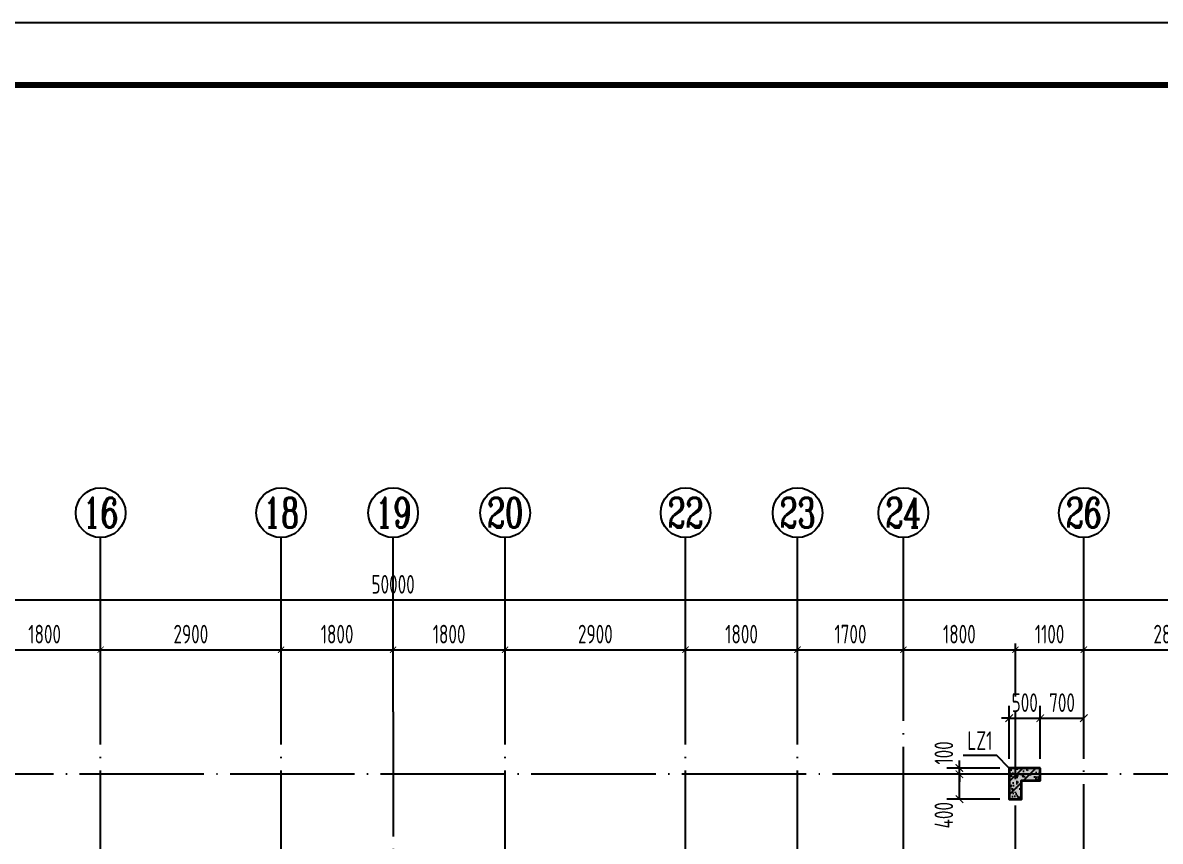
# Model space of a CAD drawing. Extents: x -655480 to 203344, y -294099 to 287156.
# Drawn here: x -285024 to -266744, y 143997 to 157141 of the extents above; entities that cross this region are included whole.
import ezdxf
from ezdxf.enums import TextEntityAlignment as Align

# ---------------------------------------------------------------- set-up
doc = ezdxf.new("R2010")
doc.units = 0
doc.header["$LTSCALE"] = 1000
doc.linetypes.add('DOTE', pattern=[2.42, 2, -0.2, 0.02, -0.2])
doc.layers.get('0').update_dxf_attribs({"linetype": 'CONTINUOUS'})
doc.layers.get('DEFPOINTS').update_dxf_attribs({"linetype": 'CONTINUOUS'})
for name, color, linetype in [('-TK', 7, 'CONTINUOUS'), ('A-AXIS', 1, 'CONTINUOUS'), ('A-DOTE', 10, 'DOTE'), ('AXIS_NUM', 7, 'CONTINUOUS'), ('COLU_DE_TEXT', 7, 'CONTINUOUS'), ('LABEL', 1, 'CONTINUOUS'), ('S-Q墙标注', 3, 'CONTINUOUS'), ('S-X详图填充', 252, 'CONTINUOUS'), ('S-X详图实线', 4, 'CONTINUOUS'), ('S-Y一般标注', 3, 'CONTINUOUS'), ('S-Z柱填充', 252, 'CONTINUOUS'), ('S-Z柱实线', 6, 'CONTINUOUS')]:
    doc.layers.add(name, color=color, linetype=linetype)
doc.styles.add('TSSD_Axis', font='complex.shx', dxfattribs={"width": 0.7, "bigfont": 'hztxt.shx'})
doc.styles.add('TSSD_DIMENSION', font='Tssdeng.shx', dxfattribs={"width": 0.7, "bigfont": 'tssdchn.shx'})
doc.styles.add('TSSD_REIN', font='tssdeng.shx', dxfattribs={"width": 0.7, "height": 300, "bigfont": 'tssdchn.shx'})
doc.styles.add('结构文字', font='zstxt.shx', dxfattribs={"width": 0.7, "bigfont": 'zshz.shx'})
doc.dimstyles.new('STRUCK', dxfattribs={"dimtxt": 400, "dimasz": 121, "dimexe": 200, "dimexo": 150, "dimgap": 115, "dimtad": 1, "dimdec": 0, "dimdsep": 46, "dimtxsty": '结构文字', "dimblk": 'ARCHTICK', "dimcen": 400, "dimclrd": 3, "dimclre": 3, "dimclrt": 7, "dimadec": 0, "dimazin": 0, "dimtfac": 1, "dimtdec": 0, "dimtix": 1, "dimtmove": 2, "dimatfit": 3, "dimldrblk": '_DIMX', "dimfxl": 1, "dimtolj": 1, "dimtzin": 0, "dimarcsym": 0})
doc.dimstyles.new('TSSD_100_100', dxfattribs={"dimtxt": 300, "dimasz": 100, "dimexe": 100, "dimexo": 250, "dimgap": 100, "dimtad": 1, "dimdec": 0, "dimzin": 0, "dimdsep": 46, "dimtxsty": 'TSSD_DIMENSION', "dimblk": 'ARCHTICK', "dimcen": 0, "dimdle": 100, "dimclrt": 7, "dimadec": 0, "dimazin": 0, "dimtfac": 1, "dimtdec": 0, "dimtix": 1, "dimtmove": 2, "dimatfit": 3, "dimldrblk": 'ARCHTICK', "dimfxl": 1, "dimtolj": 1, "dimtzin": 0, "dimarcsym": 0})

# ---------------------------------------------------------------- blocks, each defined once
blk = doc.blocks.new('ts_axno')
at = {"color": 0, "linetype": 'ByBlock', "lineweight": -2}
blk.add_circle((0, 0), 0.5, dxfattribs=at)
at = {"color": 0, "linetype": 'ByBlock', "lineweight": -2, "style": 'TSSD_Axis', "width": 0.7}
blk.add_attdef('A', text='', height=0.6, dxfattribs=at).set_placement((0, 0), align=Align.MIDDLE_CENTER)
blk = doc.blocks.new('_ArchTick')
at = {"color": 0, "linetype": 'ByBlock', "const_width": 0.15}
blk.add_lwpolyline([(-0.5, -0.5), (0.5, 0.5)], dxfattribs=at)
blk = doc.blocks.new('*D84')
at = {"layer": 'DEFPOINTS', "color": 0, "transparency": 16777216}
for p in [(24900, 22100), (23100, 21100), (24900, 21100)]:
    blk.add_point(p, dxfattribs=at)
at = {"layer": 'S-Y一般标注', "color": 0, "lineweight": -2, "transparency": 16777216}
for p, q in [((23100, 21350), (23100, 22200)), ((24900, 21350), (24900, 22200)), ((23000, 22100), (25000, 22100))]:
    blk.add_line(p, q, dxfattribs=at)
at = {"layer": 'S-Y一般标注', "color": 0, "lineweight": -2, "transparency": 16777216, "xscale": 100, "yscale": 100, "zscale": 100, "rotation": 180}
blk.add_blockref('_ArchTick', (23100, 22100), dxfattribs=at)
at = {"layer": 'S-Y一般标注', "color": 0, "lineweight": -2, "transparency": 16777216, "xscale": 100, "yscale": 100, "zscale": 100}
blk.add_blockref('_ArchTick', (24900, 22100), dxfattribs=at)
at = {"layer": 'S-Y一般标注', "color": 7, "transparency": 16777216, "insert": (24000, 22350), "char_height": 300, "attachment_point": 5, "style": 'TSSD_DIMENSION'}
blk.add_mtext('\\A1;1800', dxfattribs=at)
blk = doc.blocks.new('*D85')
at = {"layer": 'DEFPOINTS', "color": 0, "transparency": 16777216}
for p in [(27800, 22100), (24900, 21100), (27800, 21100)]:
    blk.add_point(p, dxfattribs=at)
at = {"layer": 'S-Y一般标注', "color": 0, "lineweight": -2, "transparency": 16777216}
for p, q in [((24900, 21350), (24900, 22200)), ((27800, 21350), (27800, 22200)), ((24800, 22100), (27900, 22100))]:
    blk.add_line(p, q, dxfattribs=at)
at = {"layer": 'S-Y一般标注', "color": 0, "lineweight": -2, "transparency": 16777216, "xscale": 100, "yscale": 100, "zscale": 100, "rotation": 180}
blk.add_blockref('_ArchTick', (24900, 22100), dxfattribs=at)
at = {"layer": 'S-Y一般标注', "color": 0, "lineweight": -2, "transparency": 16777216, "xscale": 100, "yscale": 100, "zscale": 100}
blk.add_blockref('_ArchTick', (27800, 22100), dxfattribs=at)
at = {"layer": 'S-Y一般标注', "color": 7, "transparency": 16777216, "insert": (26350, 22350), "char_height": 300, "attachment_point": 5, "style": 'TSSD_DIMENSION'}
blk.add_mtext('\\A1;2900', dxfattribs=at)
blk = doc.blocks.new('*D86')
at = {"layer": 'DEFPOINTS', "color": 0, "transparency": 16777216}
for p in [(29600, 22100), (27800, 21100), (29600, 21100)]:
    blk.add_point(p, dxfattribs=at)
at = {"layer": 'S-Y一般标注', "color": 0, "lineweight": -2, "transparency": 16777216}
for p, q in [((27800, 21350), (27800, 22200)), ((29600, 21350), (29600, 22200)), ((27700, 22100), (29700, 22100))]:
    blk.add_line(p, q, dxfattribs=at)
at = {"layer": 'S-Y一般标注', "color": 0, "lineweight": -2, "transparency": 16777216, "xscale": 100, "yscale": 100, "zscale": 100, "rotation": 180}
blk.add_blockref('_ArchTick', (27800, 22100), dxfattribs=at)
at = {"layer": 'S-Y一般标注', "color": 0, "lineweight": -2, "transparency": 16777216, "xscale": 100, "yscale": 100, "zscale": 100}
blk.add_blockref('_ArchTick', (29600, 22100), dxfattribs=at)
at = {"layer": 'S-Y一般标注', "color": 7, "transparency": 16777216, "insert": (28700, 22350), "char_height": 300, "attachment_point": 5, "style": 'TSSD_DIMENSION'}
blk.add_mtext('\\A1;1800', dxfattribs=at)
blk = doc.blocks.new('*D87')
at = {"layer": 'DEFPOINTS', "color": 0, "transparency": 16777216}
for p in [(31400, 22100), (29600, 21100), (31400, 21100)]:
    blk.add_point(p, dxfattribs=at)
at = {"layer": 'S-Y一般标注', "color": 0, "lineweight": -2, "transparency": 16777216}
for p, q in [((29600, 21350), (29600, 22200)), ((31400, 21350), (31400, 22200)), ((29500, 22100), (31500, 22100))]:
    blk.add_line(p, q, dxfattribs=at)
at = {"layer": 'S-Y一般标注', "color": 0, "lineweight": -2, "transparency": 16777216, "xscale": 100, "yscale": 100, "zscale": 100, "rotation": 180}
blk.add_blockref('_ArchTick', (29600, 22100), dxfattribs=at)
at = {"layer": 'S-Y一般标注', "color": 0, "lineweight": -2, "transparency": 16777216, "xscale": 100, "yscale": 100, "zscale": 100}
blk.add_blockref('_ArchTick', (31400, 22100), dxfattribs=at)
at = {"layer": 'S-Y一般标注', "color": 7, "transparency": 16777216, "insert": (30500, 22350), "char_height": 300, "attachment_point": 5, "style": 'TSSD_DIMENSION'}
blk.add_mtext('\\A1;1800', dxfattribs=at)
blk = doc.blocks.new('*D88')
at = {"layer": 'DEFPOINTS', "color": 0, "transparency": 16777216}
for p in [(34300, 22100), (31400, 21100), (34300, 21100)]:
    blk.add_point(p, dxfattribs=at)
at = {"layer": 'S-Y一般标注', "color": 0, "lineweight": -2, "transparency": 16777216}
for p, q in [((31400, 21350), (31400, 22200)), ((34300, 21350), (34300, 22200)), ((31300, 22100), (34400, 22100))]:
    blk.add_line(p, q, dxfattribs=at)
at = {"layer": 'S-Y一般标注', "color": 0, "lineweight": -2, "transparency": 16777216, "xscale": 100, "yscale": 100, "zscale": 100, "rotation": 180}
blk.add_blockref('_ArchTick', (31400, 22100), dxfattribs=at)
at = {"layer": 'S-Y一般标注', "color": 0, "lineweight": -2, "transparency": 16777216, "xscale": 100, "yscale": 100, "zscale": 100}
blk.add_blockref('_ArchTick', (34300, 22100), dxfattribs=at)
at = {"layer": 'S-Y一般标注', "color": 7, "transparency": 16777216, "insert": (32850, 22350), "char_height": 300, "attachment_point": 5, "style": 'TSSD_DIMENSION'}
blk.add_mtext('\\A1;2900', dxfattribs=at)
blk = doc.blocks.new('*D89')
at = {"layer": 'DEFPOINTS', "color": 0, "transparency": 16777216}
for p in [(36100, 22100), (34300, 21100), (36100, 21100)]:
    blk.add_point(p, dxfattribs=at)
at = {"layer": 'S-Y一般标注', "color": 0, "lineweight": -2, "transparency": 16777216}
for p, q in [((34300, 21350), (34300, 22200)), ((36100, 21350), (36100, 22200)), ((34200, 22100), (36200, 22100))]:
    blk.add_line(p, q, dxfattribs=at)
at = {"layer": 'S-Y一般标注', "color": 0, "lineweight": -2, "transparency": 16777216, "xscale": 100, "yscale": 100, "zscale": 100, "rotation": 180}
blk.add_blockref('_ArchTick', (34300, 22100), dxfattribs=at)
at = {"layer": 'S-Y一般标注', "color": 0, "lineweight": -2, "transparency": 16777216, "xscale": 100, "yscale": 100, "zscale": 100}
blk.add_blockref('_ArchTick', (36100, 22100), dxfattribs=at)
at = {"layer": 'S-Y一般标注', "color": 7, "transparency": 16777216, "insert": (35200, 22350), "char_height": 300, "attachment_point": 5, "style": 'TSSD_DIMENSION'}
blk.add_mtext('\\A1;1800', dxfattribs=at)
blk = doc.blocks.new('*D90')
at = {"layer": 'DEFPOINTS', "color": 0, "transparency": 16777216}
for p in [(37800, 22100), (36100, 21100), (37800, 21100)]:
    blk.add_point(p, dxfattribs=at)
at = {"layer": 'S-Y一般标注', "color": 0, "lineweight": -2, "transparency": 16777216}
for p, q in [((36100, 21350), (36100, 22200)), ((37800, 21350), (37800, 22200)), ((36000, 22100), (37900, 22100))]:
    blk.add_line(p, q, dxfattribs=at)
at = {"layer": 'S-Y一般标注', "color": 0, "lineweight": -2, "transparency": 16777216, "xscale": 100, "yscale": 100, "zscale": 100, "rotation": 180}
blk.add_blockref('_ArchTick', (36100, 22100), dxfattribs=at)
at = {"layer": 'S-Y一般标注', "color": 0, "lineweight": -2, "transparency": 16777216, "xscale": 100, "yscale": 100, "zscale": 100}
blk.add_blockref('_ArchTick', (37800, 22100), dxfattribs=at)
at = {"layer": 'S-Y一般标注', "color": 7, "transparency": 16777216, "insert": (36950, 22350), "char_height": 300, "attachment_point": 5, "style": 'TSSD_DIMENSION'}
blk.add_mtext('\\A1;1700', dxfattribs=at)
blk = doc.blocks.new('*D91')
at = {"layer": 'DEFPOINTS', "color": 0, "transparency": 16777216}
for p in [(40700, 22100), (39600, 21100), (40700, 21100)]:
    blk.add_point(p, dxfattribs=at)
at = {"layer": 'S-Y一般标注', "color": 0, "lineweight": -2, "transparency": 16777216}
for p, q in [((39600, 21350), (39600, 22200)), ((40700, 21350), (40700, 22200)), ((39500, 22100), (40800, 22100))]:
    blk.add_line(p, q, dxfattribs=at)
at = {"layer": 'S-Y一般标注', "color": 0, "lineweight": -2, "transparency": 16777216, "xscale": 100, "yscale": 100, "zscale": 100, "rotation": 180}
blk.add_blockref('_ArchTick', (39600, 22100), dxfattribs=at)
at = {"layer": 'S-Y一般标注', "color": 0, "lineweight": -2, "transparency": 16777216, "xscale": 100, "yscale": 100, "zscale": 100}
blk.add_blockref('_ArchTick', (40700, 22100), dxfattribs=at)
at = {"layer": 'S-Y一般标注', "color": 7, "transparency": 16777216, "insert": (40150, 22350), "char_height": 300, "attachment_point": 5, "style": 'TSSD_DIMENSION'}
blk.add_mtext('\\A1;1100', dxfattribs=at)
blk = doc.blocks.new('*D92')
at = {"layer": 'DEFPOINTS', "color": 0, "transparency": 16777216}
for p in [(43500, 22100), (40700, 21100), (43500, 21100)]:
    blk.add_point(p, dxfattribs=at)
at = {"layer": 'S-Y一般标注', "color": 0, "lineweight": -2, "transparency": 16777216}
for p, q in [((40700, 21350), (40700, 22200)), ((43500, 21350), (43500, 22200)), ((40600, 22100), (43600, 22100))]:
    blk.add_line(p, q, dxfattribs=at)
at = {"layer": 'S-Y一般标注', "color": 0, "lineweight": -2, "transparency": 16777216, "xscale": 100, "yscale": 100, "zscale": 100, "rotation": 180}
blk.add_blockref('_ArchTick', (40700, 22100), dxfattribs=at)
at = {"layer": 'S-Y一般标注', "color": 0, "lineweight": -2, "transparency": 16777216, "xscale": 100, "yscale": 100, "zscale": 100}
blk.add_blockref('_ArchTick', (43500, 22100), dxfattribs=at)
at = {"layer": 'S-Y一般标注', "color": 7, "transparency": 16777216, "insert": (42100, 22350), "char_height": 300, "attachment_point": 5, "style": 'TSSD_DIMENSION'}
blk.add_mtext('\\A1;2800', dxfattribs=at)
blk = doc.blocks.new('*D98')
at = {"layer": 'DEFPOINTS', "color": 0, "transparency": 16777216}
for p in [(54600, 22900), (4600, 21100), (54600, 21100)]:
    blk.add_point(p, dxfattribs=at)
at = {"layer": 'S-Y一般标注', "color": 0, "lineweight": -2, "transparency": 16777216}
for p, q in [((4500, 22900), (54700, 22900)), ((4600, 21350), (4600, 23000)), ((54600, 21350), (54600, 23000))]:
    blk.add_line(p, q, dxfattribs=at)
at = {"layer": 'S-Y一般标注', "color": 0, "lineweight": -2, "transparency": 16777216, "xscale": 100, "yscale": 100, "zscale": 100, "rotation": 180}
blk.add_blockref('_ArchTick', (4600, 22900), dxfattribs=at)
at = {"layer": 'S-Y一般标注', "color": 0, "lineweight": -2, "transparency": 16777216, "xscale": 100, "yscale": 100, "zscale": 100}
blk.add_blockref('_ArchTick', (54600, 22900), dxfattribs=at)
at = {"layer": 'S-Y一般标注', "color": 7, "transparency": 16777216, "insert": (29600, 23150), "char_height": 300, "attachment_point": 5, "style": 'TSSD_DIMENSION'}
blk.add_mtext('\\A1;50000', dxfattribs=at)
blk = doc.blocks.new('*D113')
at = {"layer": 'DEFPOINTS', "color": 0, "transparency": 16777216}
for p in [(39600, 22100), (37800, 21100), (39600, 21100)]:
    blk.add_point(p, dxfattribs=at)
at = {"layer": 'S-Y一般标注', "color": 0, "lineweight": -2, "transparency": 16777216}
for p, q in [((37800, 21350), (37800, 22200)), ((39600, 21350), (39600, 22200)), ((37700, 22100), (39700, 22100))]:
    blk.add_line(p, q, dxfattribs=at)
at = {"layer": 'S-Y一般标注', "color": 0, "lineweight": -2, "transparency": 16777216, "xscale": 100, "yscale": 100, "zscale": 100, "rotation": 180}
blk.add_blockref('_ArchTick', (37800, 22100), dxfattribs=at)
at = {"layer": 'S-Y一般标注', "color": 0, "lineweight": -2, "transparency": 16777216, "xscale": 100, "yscale": 100, "zscale": 100}
blk.add_blockref('_ArchTick', (39600, 22100), dxfattribs=at)
at = {"layer": 'S-Y一般标注', "color": 7, "transparency": 16777216, "insert": (38700, 22350), "char_height": 300, "attachment_point": 5, "style": 'TSSD_DIMENSION'}
blk.add_mtext('\\A1;1800', dxfattribs=at)
blk = doc.blocks.new('*D2373')
at = {"layer": 'DEFPOINTS', "color": 0, "transparency": 16777216}
for p in [(-269972, 145173), (-269172, 145173), (-269172, 145073)]:
    blk.add_point(p, dxfattribs=at)
at = {"layer": 'S-Q墙标注', "color": 3, "lineweight": -2, "transparency": 16777216}
for p, q in [((-269322, 145173), (-270172, 145173)), ((-269972, 145173), (-269972, 145294)), ((-269972, 145073), (-269972, 145173)), ((-269322, 145073), (-270172, 145073)), ((-269972, 145073), (-269972, 144952))]:
    blk.add_line(p, q, dxfattribs=at)
at = {"layer": 'S-Q墙标注', "color": 3, "lineweight": -2, "transparency": 16777216, "xscale": 121, "yscale": 121, "zscale": 121}
for p, rotation in [((-269972, 145173), 270), ((-269972, 145073), 90)]:
    blk.add_blockref('_ArchTick', p, dxfattribs=dict(at, rotation=rotation))
at = {"layer": 'S-Q墙标注', "color": 7, "transparency": 16777216, "insert": (-270222, 145415), "char_height": 300, "attachment_point": 5, "rotation": 90, "style": 'TSSD_REIN'}
blk.add_mtext('\\A1;100', dxfattribs=at)
blk = doc.blocks.new('_DIMX')
blk.add_line((-150, 0), (150, 0))
at = {"const_width": 50}
blk.add_lwpolyline([(-70, -70), (70, 70)], dxfattribs=at)
blk = doc.blocks.new('*D2374')
at = {"layer": 'DEFPOINTS', "color": 0, "transparency": 16777216}
for p in [(-269972, 145073), (-269172, 145073), (-269172, 144673)]:
    blk.add_point(p, dxfattribs=at)
at = {"layer": 'S-Q墙标注', "color": 3, "lineweight": -2, "transparency": 16777216}
for p, q in [((-269322, 145073), (-270172, 145073)), ((-269972, 144673), (-269972, 145073)), ((-269322, 144673), (-270172, 144673))]:
    blk.add_line(p, q, dxfattribs=at)
at = {"layer": 'S-Q墙标注', "color": 3, "lineweight": -2, "transparency": 16777216, "xscale": 121, "yscale": 121, "zscale": 121}
for p, rotation in [((-269972, 145073), 90), ((-269972, 144673), 270)]:
    blk.add_blockref('_ArchTick', p, dxfattribs=dict(at, rotation=rotation))
at = {"layer": 'S-Q墙标注', "color": 7, "transparency": 16777216, "insert": (-270222, 144415), "char_height": 300, "attachment_point": 5, "rotation": 90, "style": 'TSSD_REIN'}
blk.add_mtext('\\A1;400', dxfattribs=at)
blk = doc.blocks.new('*D2377')
at = {"layer": 'DEFPOINTS', "color": 0, "transparency": 16777216}
for p in [(-268672, 145973), (-269172, 145173), (-268672, 145173)]:
    blk.add_point(p, dxfattribs=at)
at = {"layer": 'S-Q墙标注', "color": 3, "lineweight": -2, "transparency": 16777216}
for p, q in [((-269172, 145323), (-269172, 146173)), ((-268672, 145323), (-268672, 146173)), ((-269172, 145973), (-269293, 145973)), ((-269172, 145973), (-268672, 145973)), ((-268672, 145973), (-268551, 145973))]:
    blk.add_line(p, q, dxfattribs=at)
at = {"layer": 'S-Q墙标注', "color": 3, "lineweight": -2, "transparency": 16777216, "xscale": 121, "yscale": 121, "zscale": 121}
blk.add_blockref('_ArchTick', (-269172, 145973), dxfattribs=at)
at = {"layer": 'S-Q墙标注', "color": 3, "lineweight": -2, "transparency": 16777216, "xscale": 121, "yscale": 121, "zscale": 121, "rotation": 180}
blk.add_blockref('_ArchTick', (-268672, 145973), dxfattribs=at)
at = {"layer": 'S-Q墙标注', "color": 7, "transparency": 16777216, "insert": (-268922, 146223), "char_height": 300, "attachment_point": 5, "style": 'TSSD_REIN'}
blk.add_mtext('\\A1;500', dxfattribs=at)
blk = doc.blocks.new('*D2379')
at = {"layer": 'DEFPOINTS', "color": 0, "transparency": 16777216}
for p in [(-267972, 145973), (-268672, 145173), (-267972, 145173)]:
    blk.add_point(p, dxfattribs=at)
at = {"layer": 'S-Q墙标注', "color": 3, "lineweight": -2, "transparency": 16777216}
for p, q in [((-268672, 145323), (-268672, 146173)), ((-267972, 145323), (-267972, 146173)), ((-268672, 145973), (-267972, 145973))]:
    blk.add_line(p, q, dxfattribs=at)
at = {"layer": 'S-Q墙标注', "color": 3, "lineweight": -2, "transparency": 16777216, "xscale": 121, "yscale": 121, "zscale": 121, "rotation": 180}
blk.add_blockref('_ArchTick', (-268672, 145973), dxfattribs=at)
at = {"layer": 'S-Q墙标注', "color": 3, "lineweight": -2, "transparency": 16777216, "xscale": 121, "yscale": 121, "zscale": 121}
blk.add_blockref('_ArchTick', (-267972, 145973), dxfattribs=at)
at = {"layer": 'S-Q墙标注', "color": 7, "transparency": 16777216, "insert": (-268322, 146223), "char_height": 300, "attachment_point": 5, "style": 'TSSD_REIN'}
blk.add_mtext('\\A1;700', dxfattribs=at)
blk = doc.blocks.new('A1')
blk.add_lwpolyline([(0, 59400), (0, 0), (84100, 0), (84100, 59400)], close=True)
at = {"const_width": 100}
blk.add_lwpolyline([(2500, 58400), (2500, 1000), (83100, 1000), (83100, 58400)], close=True, dxfattribs=at)
blk = doc.blocks.new('20210726.16350016')
at = {"layer": 'A-AXIS'}
for p, q in [((24900, 21100), (24900, 23900)), ((27800, 21100), (27800, 23900)), ((29600, 21100), (29600, 23900)), ((31400, 21100), (31400, 23900)), ((34300, 21100), (34300, 23900)), ((36100, 21100), (36100, 23900)), ((37800, 21100), (37800, 23900)), ((40700, 21100), (40700, 23900))]:
    blk.add_line(p, q, dxfattribs=at)
at = {"layer": 'A-DOTE'}
for p, q in [((24900, 10900), (24900, 21100)), ((27800, 10900), (27800, 21100)), ((29600, 21100), (29600, 3600)), ((31400, 10900), (31400, 21100)), ((34300, 10900), (34300, 21100)), ((36100, 10900), (36100, 21100)), ((37800, 13700), (37800, 21100)), ((39600, 17600), (39600, 21100)), ((40700, 13100.3), (40700, 21100)), ((55600, 20100), (3600, 20100))]:
    blk.add_line(p, q, dxfattribs=at)
at = {"layer": 'A-AXIS'}
ref = blk.add_blockref('ts_axno', (24900, 24300), dxfattribs=dict(at, xscale=800, yscale=800, zscale=800))
ref.add_attrib('10', '16', dxfattribs={"layer": 'AXIS_NUM', "height": 480, "style": 'TSSD_Axis', "width": 0.7}).set_placement((24900, 24300), align=Align.MIDDLE_CENTER)
ref = blk.add_blockref('ts_axno', (27800, 24300), dxfattribs=dict(at, xscale=800, yscale=800, zscale=800))
ref.add_attrib('11', '18', dxfattribs={"layer": 'AXIS_NUM', "height": 480, "style": 'TSSD_Axis', "width": 0.7}).set_placement((27800, 24300), align=Align.MIDDLE_CENTER)
ref = blk.add_blockref('ts_axno', (29600, 24300), dxfattribs=dict(at, xscale=800, yscale=800, zscale=800))
ref.add_attrib('12', '19', dxfattribs={"layer": 'AXIS_NUM', "height": 480, "style": 'TSSD_Axis', "width": 0.7}).set_placement((29600, 24300), align=Align.MIDDLE_CENTER)
ref = blk.add_blockref('ts_axno', (31400, 24300), dxfattribs=dict(at, xscale=800, yscale=800, zscale=800))
ref.add_attrib('13', '20', dxfattribs={"layer": 'AXIS_NUM', "height": 480, "style": 'TSSD_Axis', "width": 0.7}).set_placement((31400, 24300), align=Align.MIDDLE_CENTER)
ref = blk.add_blockref('ts_axno', (34300, 24300), dxfattribs=dict(at, xscale=800, yscale=800, zscale=800))
ref.add_attrib('14', '22', dxfattribs={"layer": 'AXIS_NUM', "height": 480, "style": 'TSSD_Axis', "width": 0.7}).set_placement((34300, 24300), align=Align.MIDDLE_CENTER)
ref = blk.add_blockref('ts_axno', (36100, 24300), dxfattribs=dict(at, xscale=800, yscale=800, zscale=800))
ref.add_attrib('15', '23', dxfattribs={"layer": 'AXIS_NUM', "height": 480, "style": 'TSSD_Axis', "width": 0.7}).set_placement((36100, 24300), align=Align.MIDDLE_CENTER)
ref = blk.add_blockref('ts_axno', (37800, 24300), dxfattribs=dict(at, xscale=800, yscale=800, zscale=800))
ref.add_attrib('16', '24', dxfattribs={"layer": 'AXIS_NUM', "height": 480, "style": 'TSSD_Axis', "width": 0.7}).set_placement((37800, 24300), align=Align.MIDDLE_CENTER)
ref = blk.add_blockref('ts_axno', (40700, 24300), dxfattribs=dict(at, xscale=800, yscale=800, zscale=800))
ref.add_attrib('17', '26', dxfattribs={"layer": 'AXIS_NUM', "height": 480, "style": 'TSSD_Axis', "width": 0.7}).set_placement((40700, 24300), align=Align.MIDDLE_CENTER)
at = {"layer": 'S-Y一般标注'}
for base, p1, p2, picture, middle in [((54600, 22900), (4600, 21100), (54600, 21100), '*D98', (29600, 23150)), ((24900, 22100), (23100, 21100), (24900, 21100), '*D84', (24000, 22350)), ((27800, 22100), (24900, 21100), (27800, 21100), '*D85', (26350, 22350)), ((29600, 22100), (27800, 21100), (29600, 21100), '*D86', (28700, 22350)), ((31400, 22100), (29600, 21100), (31400, 21100), '*D87', (30500, 22350)), ((34300, 22100), (31400, 21100), (34300, 21100), '*D88', (32850, 22350)), ((36100, 22100), (34300, 21100), (36100, 21100), '*D89', (35200, 22350)), ((37800, 22100), (36100, 21100), (37800, 21100), '*D90', (36950, 22350)), ((39600, 22100), (37800, 21100), (39600, 21100), '*D113', (38700, 22350)), ((40700, 22100), (39600, 21100), (40700, 21100), '*D91', (40150, 22350)), ((43500, 22100), (40700, 21100), (43500, 21100), '*D92', (42100, 22350))]:
    dim = blk.add_linear_dim(base=base, p1=p1, p2=p2, dimstyle='TSSD_100_100', dxfattribs=at)
    dim.commit()
    dim.dimension.update_dxf_attribs({"geometry": picture, "text_midpoint": middle})

msp = doc.modelspace()

# ---------------------------------------------------------------- hatches: boundary and pattern name
at = {"layer": 'S-X详图填充'}
h = msp.add_hatch(color=256, dxfattribs=at)
h.dxf.hatch_style = 1
h.paths.add_polyline_path([(-268672.49, 145173.27), (-269172.49, 145173.27), (-269172.49, 144673.27), (-268972.49, 144673.27), (-268972.49, 144973.27), (-268672.49, 144973.27)])
at = {"layer": 'S-Z柱填充'}
h = msp.add_hatch(dxfattribs=at)
h.set_pattern_fill('ARMORED', color=256, scale=30, style=0)
h.set_pattern_definition([(50, (-318349.56, -10712.33), (215.17805, -18.82564), [22.5, -247.5]), (355, (-318349.56, -10712.33), (-41.6254, 225.65764), [18, -198]), (100.4514, (-318331.62, -10713.9), (173.55281, 206.83186), [19.12206, -210.34263]), (46.1842, (-318349.56, -10652.33), (320.1723, -49.6557), [33.75, -371.25]), (96.6356, (-318322.87, -10656.47), (280.3988, 292.23536), [28.6831, -315.5139]), (351.1842, (-318349.56, -10652.33), (280.3986, 292.2356), [27, -297]), (21, (-318319.56, -10667.33), (179.07212, -120.78567), [22.5, -247.5]), (326, (-318319.56, -10667.33), (72.9946, 217.545), [18, -198]), (71.4514, (-318304.63, -10677.4), (252.0668, 96.75915), [19.12206, -210.34263]), (37.5, (-318349.556, -10712.33), (3.647957, 99.868156), [0, -195.6, 0, -201, 0, -198.75]), (7.5, (-318349.56, -10712.33), (78.92086, 118.323514), [0, -114.6, 0, -191.1, 0, -75.75]), (327.5, (-318416.456, -10712.33), (160.14673, -6.76646), [0, -75, 0, -234, 0, -310.5]), (317.5, (-318446.46, -10712.33), (174.95585, 30.0315), [0, -97.5, 0, -155.4, 0, -220.5]), (45, (-318349.56, -10712.33), (-106.06602, 106.06602), [])])
h.paths.add_polyline_path([(-268672.48, 145173.28), (-269172.48, 145173.28), (-269172.48, 144673.28), (-268972.48, 144673.28), (-268972.48, 144973.28), (-268672.48, 144973.28)])

# ---------------------------------------------------------------- linework, layer by layer
at = {"layer": 'LABEL'}
msp.add_lwpolyline([(-269172.48, 145173.27), (-269372.48, 145373.27), (-269911.43, 145373.27)], dxfattribs=at)
at = {"layer": 'S-X详图实线'}
msp.add_lwpolyline([(-268972.49, 144673.28), (-268972.49, 144973.28), (-268672.49, 144973.28), (-268672.49, 145173.28), (-269172.49, 145173.28), (-269172.49, 144673.28), (-268972.49, 144673.28)], dxfattribs=at)
at = {"layer": 'S-Z柱实线', "lineweight": 35}
for points in [[(-268672.49, 145173.27), (-269172.49, 145173.27), (-269172.49, 144673.27), (-268972.49, 144673.27), (-268972.49, 144973.27), (-268672.49, 144973.27), (-268672.49, 145173.27)], [(-268672.48, 145173.28), (-269172.48, 145173.28), (-269172.48, 144673.28), (-268972.48, 144673.28), (-268972.48, 144973.28), (-268672.48, 144973.28), (-268672.48, 145173.28)]]:
    msp.add_lwpolyline(points, dxfattribs=at)

# ---------------------------------------------------------------- block references
at = {"layer": '-TK'}
msp.add_blockref('A1', (-318713.94, 97740.98), dxfattribs=at)
at = {"layer": 'A-DOTE'}
msp.add_blockref('20210726.16350016', (-308672.49, 124973.23), dxfattribs=at)

# ---------------------------------------------------------------- texts
at = {"layer": 'COLU_DE_TEXT', "style": 'TSSD_REIN', "width": 0.7}
msp.add_text('LZ1', height=300, dxfattribs=at).set_placement((-269844.02, 145373.27), align=Align.BOTTOM_LEFT)

# ---------------------------------------------------------------- dimensions: what is measured, and where the dimension line sits
at = {"layer": 'S-Q墙标注'}
for base, p1, p2, picture, middle in [((-268672.48, 145973.28), (-269172.48, 145173.28), (-268672.48, 145173.28), '*D2377', (-268922.48, 146223.28)), ((-267972.49, 145973.28), (-268672.48, 145173.28), (-267972.49, 145173.28), '*D2379', (-268322.49, 146223.28))]:
    dim = msp.add_linear_dim(base=base, p1=p1, p2=p2, dimstyle='STRUCK', override={"dimtxt": 300, "dimgap": 100, "dimtxsty": 'TSSD_REIN'}, dxfattribs=at)
    dim.commit()
    dim.dimension.update_dxf_attribs({"geometry": picture, "text_midpoint": middle})
for base, p1, p2, picture, middle in [((-269972.48, 145173.28), (-269172.48, 145073.28), (-269172.48, 145173.28), '*D2373', (-270222.48, 145415.2)), ((-269972.48, 145073.28), (-269172.48, 144673.28), (-269172.48, 145073.28), '*D2374', (-270222.48, 144415.21))]:
    dim = msp.add_linear_dim(base=base, p1=p1, p2=p2, angle=90, dimstyle='STRUCK', override={"dimtxt": 300, "dimgap": 100, "dimtxsty": 'TSSD_REIN'}, dxfattribs=at)
    dim.commit()
    dim.dimension.update_dxf_attribs({"geometry": picture, "text_midpoint": middle, "dimtype": 160})

doc.saveas('drawing.dxf')
